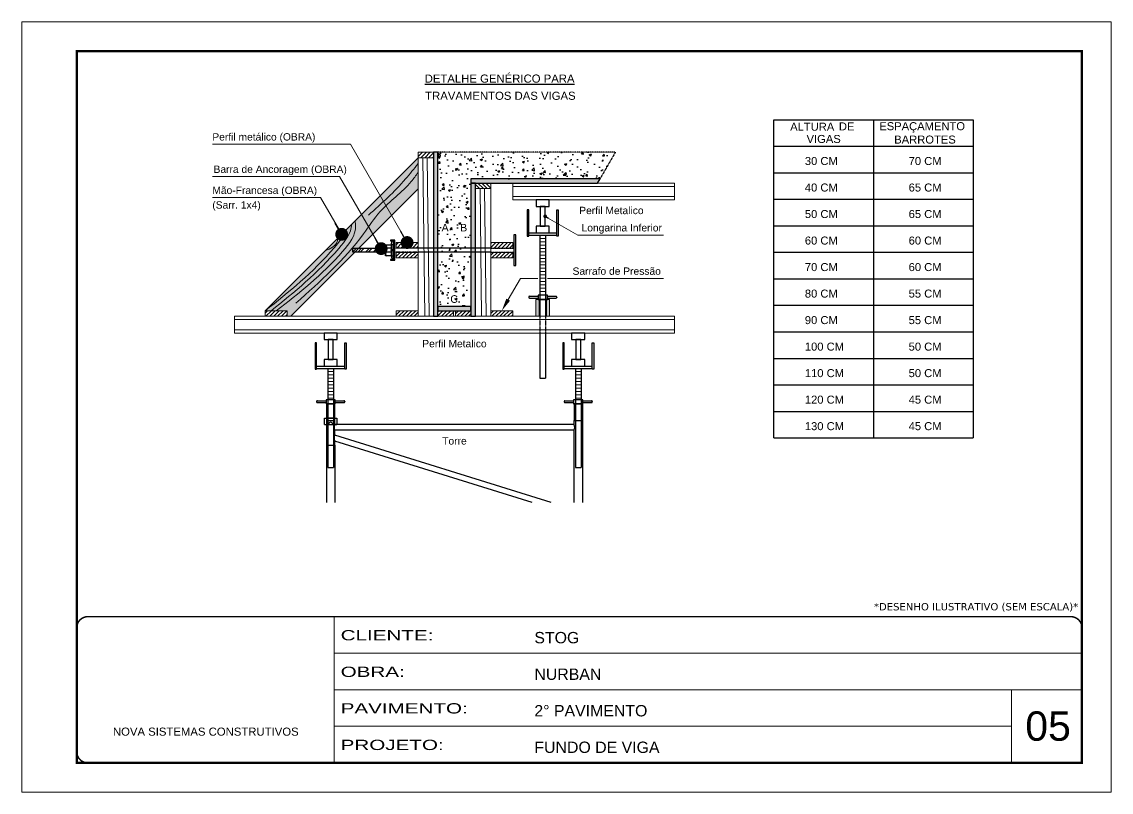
# Model space of a CAD drawing. Extents: x 2513 to 8766, y 921 to 4268.
# Drawn here: x 2513 to 3998, y 2070 to 3120 of the extents above; entities that cross this region are included whole.
import ezdxf
from ezdxf.enums import TextEntityAlignment as Align

# ---------------------------------------------------------------- set-up
doc = ezdxf.new("R2010")
doc.units = 0
for name, pattern in [('CONTINUO', [0]), ('DASHED', [0.75, 0.5, -0.25]), ('HIDDEN', [0.375, 0.25, -0.125])]:
    doc.linetypes.add(name, pattern=pattern)
doc.layers.add('BARRA DE ANCORAGEM', color=251, linetype='Continuous')
doc.layers.add('GARFOS', color=7, linetype='Continuous')
for name, color, linetype, lineweight in [('CARIMBO', 255, 'Continuous', 9), ('CONCRETO', 251, 'Continuous', 25), ('Demarcação 1', 251, 'Continuous', 9), ('Escoras', 2, 'Continuous', 25), ('Folhas', 255, 'Continuous', 9), ('Forcador', 251, 'Continuous', 25), ('Hachura', 251, 'Continuous', 9), ('Madeira', 126, 'Continuous', 18), ('Perfil Metálico', 224, 'Continuous', 18), ('SARRAFO DE PRESSAO', 251, 'DASHED', 9)]:
    doc.layers.add(name, color=color, linetype=linetype, lineweight=lineweight)
doc.layers.add('Demarcação 2', color=7, linetype='Continuous', lineweight=9, true_color=0xe0e0e0)
doc.styles.add('ARIAL', font='arial.ttf')
doc.styles.get("Standard").update_dxf_attribs({"font": 'arial.ttf'})
doc.styles.add('stylellllll', font='verdana.ttf', dxfattribs={"height": 2})
doc.styles.add('Tecnologia', font='')
doc.styles.get('Tecnologia').set_extended_font_data('Forgotten Futurist')
doc.dimstyles.new('3x', dxfattribs={"dimtxt": 10, "dimasz": 5, "dimexe": 7, "dimexo": 5, "dimgap": 4, "dimtad": 1, "dimdec": 4, "dimlfac": 0.3333333333333333, "dimdsep": 46, "dimtxsty": 'Standard', "dimblk": 'DOT', "dimcen": 0.09, "dimclrd": 1, "dimclre": 1, "dimclrt": 2, "dimadec": 0, "dimazin": 2, "dimtfac": 1, "dimtdec": 4, "dimtmove": 0, "dimatfit": 3, "dimldrblk": 'DOT', "dimfxl": 1, "dimtolj": 1, "dimtzin": 0, "dimlwd": 9, "dimlwe": 9, "dimarcsym": 0})
pattern_1 = [(45, (-2227.754538082758, 8659.23017753417), (-2.651650429449553, 2.651650429449553), [])]

# ---------------------------------------------------------------- blocks, each defined once
blk = doc.blocks.new('9999999999')
at = {"color": 30, "linetype": 'CONTINUO'}
for p, q in [((98564.56196592061, 34230.20511460536), (98564.56196592061, 34429.44862801625)), ((98564.56196592061, 34379.63774966353), (99583.97835781069, 34379.63774966353)), ((98564.56196592061, 34329.8268713108), (99487.97835781069, 34329.8268713108)), ((99583.97835781069, 34329.8268713108), (99487.97835781069, 34329.8268713108)), ((99487.97835781069, 34329.8268713108), (99487.97835781069, 34230.20511460536)), ((98564.56196592063, 34280.01599295808), (99487.97835781069, 34280.01599295808))]:
    blk.add_line(p, q, dxfattribs=at)
at = {"color": 30, "linetype": 'CONTINUO', "const_width": 2}
blk.add_lwpolyline([(99583.97835781069, 34230.20511460536), (99583.97835781069, 34414.44862801625, 0.4142135623730951), (99568.97835781069, 34429.44862801625), (98228.97835781069, 34429.44862801625, 0.4142135623730951), (98213.97835781069, 34414.44862801625), (98213.97835781069, 34245.20511460536, 0.4142135623730951), (98228.97835781069, 34230.20511460536), (99583.97835781069, 34230.20511460536)], format="xyb", dxfattribs=at)
at = {"layer": 'Folhas'}
blk.add_lwpolyline([(98138.97835781069, 34190.20511460536), (99623.97835781069, 34190.20511460536), (99623.97835781069, 35240.20511460536), (98138.97835781069, 35240.20511460536)], close=True, dxfattribs=at)
at = {"layer": 'Folhas', "color": 30, "const_width": 3}
blk.add_lwpolyline([(98213.97835781069, 34230.20511460536), (99583.97835781069, 34230.20511460536), (99583.97835781069, 35200.20511460536), (98213.97835781069, 35200.20511460536)], close=True, dxfattribs=at)
at = {"color": 7, "linetype": 'Continuous', "ltscale": 5, "style": 'ARIAL'}
for s, height, p in [('STOG', 15.48288, (98837.6812528586, 34393.12953067552)), ('NURBAN', 15.48288, (98837.6812528586, 34343.3186523228)), ('2° PAVIMENTO', 15.48288, (98837.6812528586, 34293.50777397008)), ('NOVA SISTEMAS CONSTRUTIVOS', 11.0592, (98263.18703214587, 34267.21182737108)), ('FUNDO DE VIGA', 15.48288, (98837.6812528586, 34243.69689561735))]:
    blk.add_text(s, height=height, dxfattribs=at).set_placement(p)
at = {"layer": 'Folhas', "color": 7, "style": 'Tecnologia', "width": 1.5}
for s, p in [('CLIENTE:', (98573.65419061291, 34397.16605924374)), ('OBRA:', (98573.65419061291, 34347.31415840245)), ('PAVIMENTO:', (98573.65419061291, 34297.50328004972)), ('PROJETO:', (98573.65419061291, 34247.692401697))]:
    blk.add_text(s, height=14, dxfattribs=at).set_placement(p)
blk = doc.blocks.new('HT20CT')
at = {"layer": 'Forcador'}
for points in [[(-4, 16), (-4, 20), (4, 20), (4, 16)], [(-1.5, 4), (-1.5, 16), (1.5, 16), (1.5, 4)], [(-4, 0), (-4, 4), (4, 4), (4, 0)]]:
    blk.add_lwpolyline(points, close=True, dxfattribs=at)
blk = doc.blocks.new('_Dot')
at = {"color": 0, "linetype": 'ByBlock', "lineweight": -2}
blk.add_line((-0.5, 0), (-1, 0), dxfattribs=at)
at = {"color": 0, "linetype": 'ByBlock', "const_width": 0.5}
blk.add_lwpolyline([(-0.25, 0, 1), (0.25, 0, 1)], format="xyb", close=True, dxfattribs=at)

msp = doc.modelspace()

# ---------------------------------------------------------------- hatches: boundary and pattern name
at = {"layer": 'CONCRETO', "linetype": 'DASHED', "ltscale": 0.3}
h = msp.add_hatch(dxfattribs=at)
h.set_pattern_fill('AR-CONC', color=256, scale=4, style=0)
h.set_pattern_definition([(49.99999999999999, (-45586.7488300812, -5011.11123795896), (28.69040730403014, -2.510085399303804), [3, -33]), (355, (-45586.7488300812, -5011.11123795896), (-5.55005334452, 30.08768534800047), [2.4, -26.4]), (100.4514, (-45584.35796288121, -5011.320411558961), (23.14037526856086, 27.57758168243814), [2.549607599999975, -28.0456844799998]), (46.18420000000002, (-45586.7488300812, -5003.11123795896), (42.68964194502578, -6.620760573160723), [4.49999999999997, -49.49999999999976]), (96.63559999999998, (-45583.1913602812, -5003.662970238961), (37.38650822194813, 38.96471483601767), [3.824411519999985, -42.06851999999976]), (351.1842, (-45586.7488300812, -5003.11123795896), (37.38647780534509, 38.96474403701298), [3.6, -39.6]), (21, (-45582.7488300812, -5005.11123795896), (23.87628208473847, -16.10475562661355), [3, -33]), (326.0000000000001, (-45582.7488300812, -5005.11123795896), (9.732613276863269, 29.00600180187412), [2.4, -26.4]), (71.4514, (-45580.75914076122, -5006.453302198962), (33.6089051432596, 12.9012198683981), [2.5496076, -28.04568448]), (37.50000000000001, (-45586.7488300812, -5011.11123795896), (0.4863942126916267, 13.31575415325246), [0, -26.08, 0, -26.8, 0, -26.5]), (7.499999999999999, (-45586.7488300812, -5011.11123795896), (10.52278149768594, 15.77646847529441), [0, -15.28, 0, -25.48, 0, -10.1]), (327.5, (-45595.66883008118, -5011.11123795896), (21.35289744689636, -0.902194869375192), [0, -10, 0, -31.2, 0, -41.4]), (317.5, (-45599.66883008118, -5011.11123795896), (23.32744677369545, 4.004199293292706), [0, -13, 0, -20.72, 0, -29.4])])
h.paths.add_polyline_path([(3080.267063135187, 2941.815554877599), (3080.267063135187, 2731.815554877613), (3125.267063135187, 2731.815554877613), (3125.267063135216, 2905.815554877606), (3301.261117370064, 2905.815554877591), (3322.045727060868, 2941.815554877599)])
h.paths.add_polyline_path([(3107.844678415619, 2831.289554878386), (3122.689447854755, 2831.289554878386), (3122.689447854755, 2846.841554876825), (3107.844678415619, 2846.841554876825)], flags=24)
h.paths.add_polyline_path([(3082.533496969518, 2831.289554878386), (3097.42070024227, 2831.289554878386), (3097.42070024227, 2846.841554876825), (3082.533496969518, 2846.841554876825)], flags=24)
h.paths.add_polyline_path([(3094.39671688401, 2733.774343418664), (3110.217464494977, 2733.774343418664), (3110.217464494977, 2749.856766336562), (3094.39671688401, 2749.856766336562)], flags=24)
at = {"layer": 'Demarcação 1'}
for points in [[(3080.267063135187, 2941.815554877599), (3074.267063135187, 2941.815554877599), (3074.267063135187, 2718.315554877613), (3080.267063135187, 2718.315554877613)], [(3301.261117370064, 2905.815554877591), (3125.267063135216, 2905.815554877591), (3125.267063135216, 2899.815554877606), (3297.797015754935, 2899.815554877606)], [(3131.267063135187, 2899.815554877606), (3125.267063135187, 2899.815554877606), (3125.267063135187, 2718.315554877613), (3131.267063135187, 2718.315554877613)], [(3125.267063135187, 2731.815554877613), (3080.267063135187, 2731.815554877613), (3080.267063135187, 2725.815554877613), (3125.267063135187, 2725.815554877613)]]:
    msp.add_hatch(color=256, dxfattribs=at).paths.add_polyline_path(points)
at = {"layer": 'Demarcação 2'}
msp.add_hatch(color=256, dxfattribs=at).paths.add_polyline_path([(3053.267063135216, 2891.889148006406), (3053.267063135216, 2934.315554877599), (2844.783976639439, 2725.832468381851), (2874.851630656682, 2725.832468381851), (2874.851630656682, 2718.315554877613), (2879.693470006394, 2718.315554877613), (2967.484219622733, 2806.106304493945), (2963.810769148804, 2806.106304493945), (2963.810769148804, 2810.52480526134), (2971.902720390142, 2810.52480526134)])
at = {"layer": 'Hachura'}
h = msp.add_hatch(dxfattribs=at)
h.set_pattern_fill('ANSI31', color=256, scale=30, style=0)
h.set_pattern_definition(pattern_1)
h.paths.add_polyline_path([(3053.267063135216, 2941.815554877599), (3074.267063135187, 2941.815554877599), (3074.267063135187, 2934.315554877599), (3053.267063135216, 2934.315554877599)])
h = msp.add_hatch(dxfattribs=at)
h.set_pattern_fill('ANSI31', color=256, scale=30, style=0)
h.set_pattern_definition([(135, (10614.15650228695, 7214.925235154763), (2.651650429449553, 2.651650429449553), [])])
h.paths.add_polyline_path([(3131.267063135187, 2899.815554877606), (3152.267063135187, 2899.815554877606), (3152.267063135187, 2892.315554877606), (3131.267063135187, 2892.315554877606)])
h = msp.add_hatch(dxfattribs=at)
h.set_pattern_fill('ANSI32', color=256, scale=20, angle=90, style=0)
h.set_pattern_definition([(45.00000000000001, (11620.33844163565, -6166.013956542846), (5.303300858899107, -5.303300858899106), []), (45.00000000000001, (11620.33844163565, -6162.478422642845), (5.303300858899107, -5.303300858899106), [])])
h.paths.add_polyline_path([(2963.810769148804, 2806.106304493945), (2963.810769148804, 2810.524805261347), (3008.810769148862, 2810.524805261347), (3008.810769148862, 2806.106304493945)])
h = msp.add_hatch(dxfattribs=at)
h.set_pattern_fill('ANSI31', color=256, scale=30, style=0)
h.set_pattern_definition(pattern_1)
h.paths.add_polyline_path([(3053.267063135216, 2811.322320279346), (3053.267063135216, 2818.839233783584), (3023.199409117973, 2818.839233783584), (3023.199409117973, 2811.322320279346)])
h = msp.add_hatch(dxfattribs=at)
h.set_pattern_fill('ANSI31', color=256, scale=30, style=0)
h.set_pattern_definition(pattern_1)
h.paths.add_polyline_path([(3182.3347171524, 2811.322320279353), (3182.3347171524, 2818.839233783591), (3152.267063135158, 2818.839233783591), (3152.267063135158, 2811.322320279353)])
h = msp.add_hatch(dxfattribs=at)
h.set_pattern_fill('ANSI31', color=256, scale=30, style=0)
h.set_pattern_definition(pattern_1)
h.paths.add_polyline_path([(3023.199409117973, 2797.79187597162), (3053.267063135216, 2797.79187597162), (3053.267063135216, 2805.308789475858), (3023.199409117973, 2805.308789475858)])
h = msp.add_hatch(dxfattribs=at)
h.set_pattern_fill('ANSI31', color=256, scale=30, style=0)
h.set_pattern_definition(pattern_1)
h.paths.add_polyline_path([(3152.267063135158, 2797.791875971628), (3182.3347171524, 2797.791875971628), (3182.3347171524, 2805.308789475866), (3152.267063135158, 2805.308789475866)])
h = msp.add_hatch(dxfattribs=at)
h.set_pattern_fill('ANSI31', color=256, scale=30, style=0)
h.set_pattern_definition([(45, (-2406.169970561292, 8566.223412132429), (-2.651650429449553, 2.651650429449553), [])])
h.paths.add_polyline_path([(2874.851630656682, 2718.315554877613), (2874.851630656682, 2725.832468381851), (2844.783976639439, 2725.832468381851), (2844.783976639439, 2718.315554877613)])
h = msp.add_hatch(dxfattribs=at)
h.set_pattern_fill('ANSI31', color=256, scale=30, style=0)
h.set_pattern_definition(pattern_1)
h.paths.add_polyline_path([(3023.267063135216, 2718.315554877613), (3053.267063135216, 2718.315554877613), (3053.267063135216, 2725.815554877613), (3023.267063135216, 2725.815554877613)])
h = msp.add_hatch(dxfattribs=at)
h.set_pattern_fill('ANSI31', color=256, scale=30, style=0)
h.set_pattern_definition(pattern_1)
h.paths.add_polyline_path([(3080.267063135187, 2725.815554877613), (3101.267063135158, 2725.815554877613), (3101.267063135158, 2718.315554877613), (3080.267063135187, 2718.315554877613)])
h = msp.add_hatch(dxfattribs=at)
h.set_pattern_fill('ANSI31', color=256, scale=30, style=0)
h.set_pattern_definition(pattern_1)
h.paths.add_polyline_path([(3125.267063135187, 2718.315554877613), (3125.267063135187, 2725.815554877613), (3104.267063135216, 2725.815554877613), (3104.267063135216, 2718.315554877613)])
h = msp.add_hatch(dxfattribs=at)
h.set_pattern_fill('ANSI31', color=256, scale=30, style=0)
h.set_pattern_definition(pattern_1)
h.paths.add_polyline_path([(3182.267063135158, 2725.815554877613), (3152.267063135158, 2725.815554877613), (3152.267063135158, 2718.315554877613), (3182.267063135158, 2718.315554877613)])
at = {"layer": 'Perfil Metálico'}
for points in [[(3213.62754656007, 2718.315554877613), (3218.12754656007, 2718.315554877613), (3218.12754656007, 2741.115554877616), (3213.62754656007, 2741.115554877616)], [(3228.00254656007, 2718.315554877613), (3232.50254656007, 2718.315554877613), (3232.50254656007, 2741.115554877616), (3228.00254656007, 2741.115554877616)]]:
    msp.add_hatch(color=256, dxfattribs=at).paths.add_polyline_path(points)

# ---------------------------------------------------------------- linework, layer by layer
for points in [[(3080.267063135187, 2941.815554877599), (3074.267063135187, 2941.815554877599), (3074.267063135187, 2718.315554877613), (3080.267063135187, 2718.315554877613)], [(3301.261117370064, 2905.815554877591), (3125.267063135216, 2905.815554877591), (3125.267063135216, 2899.815554877606), (3297.797015754935, 2899.815554877606)], [(3131.267063135187, 2899.815554877606), (3125.267063135187, 2899.815554877606), (3125.267063135187, 2718.315554877613), (3131.267063135187, 2718.315554877613)], [(3125.267063135187, 2731.815554877613), (3080.267063135187, 2731.815554877613), (3080.267063135187, 2725.815554877613), (3125.267063135187, 2725.815554877613)]]:
    msp.add_lwpolyline(points, close=True)
at = {"layer": 'BARRA DE ANCORAGEM'}
for p, q in [((3019.024168132448, 2822.012907256548), (3019.024168132448, 2794.618202498707)), ((3016.695151436572, 2815.82700618219), (3017.859297078561, 2821.12920710307)), ((3152.25869381753, 2810.979099418132), (3053.267063135216, 2810.979099418125)), ((3016.695151436572, 2800.804103573058), (3017.859297078561, 2795.501902652185)), ((3152.25869381753, 2805.652010337087), (3053.267063135216, 2805.652010337087))]:
    msp.add_line(p, q, dxfattribs=at)
at = {"layer": 'BARRA DE ANCORAGEM', "linetype": 'HIDDEN'}
for p, q in [((3053.267063135216, 2810.979099418125), (3021.699409117973, 2810.979099418125)), ((3152.25869381753, 2810.979099418132), (3183.8347171524, 2810.979099418132)), ((3053.267063135216, 2805.652010337087), (3021.699409117973, 2805.652010337087)), ((3152.25869381753, 2805.652010337087), (3183.8347171524, 2805.652010337087))]:
    msp.add_line(p, q, dxfattribs=at)
at = {"layer": 'BARRA DE ANCORAGEM', "flags": 128}
for points in [[(3019.02416813239, 2822.012907256562), (3015.465226993336, 2822.012907256497), (3015.465226993336, 2821.12920710307), (3019.02416813239, 2821.12920710307)], [(3021.699409117973, 2794.618202498686), (3021.699409117973, 2822.012907256562), (3019.02416813239, 2822.012907256562), (3019.02416813239, 2794.618202498686)], [(3186.234536601107, 2787.513084688727), (3186.234536601107, 2829.118025066507), (3183.8347171524, 2829.118025066492), (3183.8347171524, 2787.513084688727)], [(3008.810769148862, 2810.524805261347), (2963.810769148804, 2810.52480526134), (2963.810769148804, 2806.106304493945), (3008.810769148862, 2806.106304493945)], [(3019.02416813239, 2815.82700618219), (3016.695151436572, 2815.82700618219), (3016.695151436572, 2800.804103573058), (3019.02416813239, 2800.804103573058)], [(3019.02416813239, 2795.501902652178), (3015.465226993336, 2795.501902652178), (3015.465226993336, 2794.618202498686), (3019.02416813239, 2794.618202498686)]]:
    msp.add_lwpolyline(points, close=True, dxfattribs=at)
for points in [[(3016.695151436572, 2810.96665533806), (3010.578169455774, 2810.96665533806, -0.7297960342994486), (3010.578169455774, 2815.82700618219, -0.7297960342994486)], [(3016.695151436572, 2805.66445441718), (3010.578169455774, 2805.66445441718, -0.6666666666662623), (3010.578169455774, 2810.96665533806, -0.6666666666662623)]]:
    msp.add_lwpolyline(points, format="xyb", dxfattribs=at)
for points in [[(3016.695151436572, 2800.804103573058), (3008.810769148804, 2800.804103573058), (3008.810769148804, 2815.82700618219), (3016.695151436572, 2815.82700618219)], [(3016.695151436572, 2807.873704800914), (3019.02416813239, 2807.873704800914), (3019.02416813239, 2808.757404954377), (3016.695151436572, 2808.757404954377), (3016.695151436572, 2807.873704800914), (3016.695151436572, 2808.757404954377)]]:
    msp.add_lwpolyline(points, dxfattribs=at)
at = {"layer": 'BARRA DE ANCORAGEM'}
msp.add_arc((3011.356372177419, 2803.234278995137), 2.551735107341757, 107.7563605991351, 252.2436393992231, dxfattribs=at)
at = {"layer": 'CONCRETO', "linetype": 'DASHED', "ltscale": 0.3}
for p, q in [((3322.045727060897, 2941.815554877599), (3080.267063135187, 2941.815554877599)), ((3322.045727060897, 2941.815554877606), (3301.261117370064, 2905.815554877591))]:
    msp.add_line(p, q, dxfattribs=at)
at = {"layer": 'Escoras'}
for p, q in [((3228.69004656007, 2741.115554877616), (3217.44004656007, 2741.115554877616)), ((2928.392063135798, 2598.76555487777), (2928.392063135798, 2464.671367962598)), ((2939.642063135187, 2598.76555487777), (2928.392063135187, 2598.76555487777)), ((2939.642063135187, 2576.26555487777), (2939.642063135187, 2598.76555487777)), ((3277.142063135187, 2598.765554877603), (3265.892063135187, 2598.765554877603)), ((3265.892063135187, 2598.765554877603), (3265.892063135187, 2576.265554877603)), ((3277.142063135798, 2598.765554877603), (3277.142063135798, 2464.671367962598)), ((2925.579563135187, 2579.640554877778), (2942.454563135187, 2579.640554877778)), ((2925.579563135187, 2570.865554877783), (2925.579563135187, 2579.640554877778)), ((2925.579563135187, 2570.865554877783), (2931.092063135169, 2570.865554877783)), ((2928.392063135187, 2576.265554877603), (2939.642063135187, 2576.265554877603)), ((2937.954563135187, 2579.618100108791), (2930.079563135187, 2579.618100108791)), ((2937.954563135187, 2570.58510010878), (2930.079563135187, 2570.58510010878)), ((2936.942063135175, 2570.865554877783), (2942.454563135187, 2570.865554877783)), ((2939.642063135187, 2570.640554877603), (2939.642063135187, 2576.265554877603)), ((3265.892063135187, 2570.640554877603), (2939.642063135187, 2570.640554877603)), ((2942.454563135187, 2579.640554877778), (2942.454563135187, 2570.865554877769)), ((3265.892063135187, 2576.265554877603), (3277.142063135187, 2576.265554877603)), ((3265.892063135187, 2570.640554877603), (3265.892063135187, 2576.265554877603)), ((3265.892063136496, 2562.990554877594), (2939.642063135187, 2562.990554877594)), ((2939.642063134284, 2556.635348172925), (2939.642063135187, 2562.990554877594)), ((3234.408117044681, 2464.671367962605), (2939.642063135187, 2556.150488145512)), ((3265.892063135187, 2464.671367962598), (3265.892063135187, 2562.990554877456)), ((2928.392063135187, 2542.515554877603), (2939.642063135187, 2542.515554877603)), ((3208.598332079586, 2464.671367962605), (2939.642063135187, 2548.140554880128)), ((2939.642063135187, 2542.515554877603), (2939.642063135187, 2548.140554880128)), ((2939.642063135187, 2542.515554877603), (2939.642063135187, 2464.671367962598))]:
    msp.add_line(p, q, dxfattribs=at)
for centre, radius, start, end in [((2934.017063135187, 2570.865554877783), 2.925, 0, 180), ((2947.211671880759, 2566.815554878726), 8.481132092454251, 153.1920676126942, 206.8079323885876), ((3258.322454389614, 2566.815554878726), 8.481132092454251, 333.1920676114124, 26.80793238730585), ((2949.053630443166, 2552.387951528123), 10.32559816562314, 155.7105643701993, 204.289435647742)]:
    msp.add_arc(centre, radius, start, end, dxfattribs=at)
at = {"layer": 'Forcador', "linetype": 'Continuous'}
for p, q in [((3203.94004656007, 2832.015576644838), (3242.19004656007, 2832.015576644838)), ((3203.94004656007, 2828.865576644844), (3242.19004656007, 2828.865576644844)), ((3219.12754656007, 2828.865576644844), (3219.12754656007, 2718.315554877613)), ((3227.00254656007, 2828.865576644844), (3227.00254656007, 2718.315554877613)), ((3203.94004656007, 2744.490554877623), (3203.94004656007, 2744.040554877619)), ((3204.952546560082, 2745.50305487762), (3216.765046560082, 2745.50305487762)), ((3204.952546560082, 2743.028054877629), (3216.765046560082, 2743.028054877615)), ((3229.365046560088, 2745.50305487762), (3241.177546560088, 2745.50305487762)), ((3229.365046560088, 2743.028054877615), (3241.177546560088, 2743.028054877615)), ((3242.19004656007, 2744.490554877623), (3242.19004656007, 2744.040554877619)), ((3219.12754656007, 2695.51555487761), (3219.12754656007, 2633.865576644844)), ((3227.00254656007, 2695.51555487761), (3227.00254656007, 2633.865576644844)), ((2914.892063135187, 2650.515576645013), (2953.142063135187, 2650.515576645013)), ((2914.892063135187, 2647.365576645004), (2953.142063135187, 2647.365576645004)), ((2930.079563135187, 2647.365576645004), (2930.079563135187, 2512.365576645004)), ((2937.954563135187, 2647.365576645004), (2937.954563135187, 2512.365576645004)), ((3252.392063135187, 2650.515576644852), (3290.642063135187, 2650.515576644852)), ((3252.392063135187, 2647.365576644851), (3290.642063135187, 2647.365576644851)), ((3267.579563135187, 2647.365576644851), (3267.579563135187, 2512.365576644851)), ((3275.454563135187, 2647.365576644851), (3275.454563135187, 2512.365576644851)), ((3219.12754656007, 2633.865576644844), (3227.00254656007, 2633.865576644844)), ((2914.892063135187, 2602.140554877778), (2914.892063135187, 2601.690554877773)), ((2915.904563135169, 2603.153054877782), (2927.717063135169, 2603.153054877782)), ((2915.904563135169, 2600.678054877783), (2927.717063135169, 2600.678054877769)), ((2940.317063135204, 2603.153054877782), (2952.129563135204, 2603.153054877782)), ((2940.317063135204, 2600.678054877769), (2952.129563135204, 2600.678054877769)), ((2953.142063135187, 2602.140554877778), (2953.142063135187, 2601.690554877773)), ((3252.392063135187, 2602.140554877617), (3252.392063135187, 2601.690554877613)), ((3253.404563135169, 2603.153054877607), (3265.217063135169, 2603.153054877607)), ((3253.404563135169, 2600.678054877616), (3265.217063135169, 2600.678054877609)), ((3277.817063135204, 2603.153054877607), (3289.629563135204, 2603.153054877607)), ((3277.817063135204, 2600.678054877609), (3289.629563135204, 2600.678054877609)), ((3290.642063135187, 2602.140554877617), (3290.642063135187, 2601.690554877613)), ((2930.079563135187, 2512.365576645004), (2937.954563135187, 2512.365576645004)), ((3267.579563135187, 2512.365576644851), (3275.454563135187, 2512.365576644851))]:
    msp.add_line(p, q, dxfattribs=at)
at = {"layer": 'Forcador', "linetype": 'HIDDEN'}
for p, q in [((3219.12754656007, 2718.315554877613), (3219.12754656007, 2695.51555487761)), ((3227.00254656007, 2718.315554877613), (3227.00254656007, 2695.51555487761))]:
    msp.add_line(p, q, dxfattribs=at)
at = {"layer": 'Forcador', "linetype": 'Continuous'}
for points in [[(3202.027546560093, 2863.515576644838), (3202.027546560093, 2827.515576644838), (3203.94004656007, 2827.515576644838), (3203.94004656007, 2863.515576644838)], [(3244.102546560076, 2863.515576644838), (3244.102546560076, 2827.515576644838), (3242.19004656007, 2827.515576644838), (3242.19004656007, 2863.515576644838)], [(3216.765046560082, 2746.965554877629), (3216.765046560082, 2741.115554877623), (3229.365046560088, 2741.115554877623), (3229.365046560088, 2746.965554877629)], [(2912.979563135181, 2682.015576645013), (2912.979563135181, 2646.015576645013), (2914.892063135187, 2646.015576645013), (2914.892063135187, 2682.015576645013)], [(2955.054563135192, 2682.015576645013), (2955.054563135192, 2646.015576645013), (2953.142063135187, 2646.015576645013), (2953.142063135187, 2682.015576645013)], [(3250.479563135181, 2682.015576644852), (3250.479563135181, 2646.015576644852), (3252.392063135187, 2646.015576644852), (3252.392063135187, 2682.015576644852)], [(3292.554563135192, 2682.015576644852), (3292.554563135192, 2646.015576644852), (3290.642063135187, 2646.015576644852), (3290.642063135187, 2682.015576644852)], [(2927.717063135169, 2604.615554877783), (2927.717063135169, 2598.765554877778), (2940.317063135204, 2598.765554877778), (2940.317063135204, 2604.615554877783)], [(3265.217063135169, 2604.615554877616), (3265.217063135169, 2598.765554877617), (3277.817063135204, 2598.765554877617), (3277.817063135204, 2604.615554877616)]]:
    msp.add_lwpolyline(points, close=True, dxfattribs=at)
for centre, start, end in [((3204.952546560082, 2744.490554877623), 90, 180), ((3204.952546560082, 2744.040554877619), 180, 270), ((3241.177546560088, 2744.490554877623), 0, 90), ((3241.177546560088, 2744.040554877619), 270, 0), ((2915.904563135169, 2602.140554877778), 90, 180), ((2915.904563135169, 2601.690554877773), 180, 270), ((2952.129563135204, 2602.140554877778), 0, 90), ((2952.129563135204, 2601.690554877773), 270, 0), ((3253.404563135169, 2602.140554877617), 90, 180), ((3253.404563135169, 2601.690554877613), 180, 270), ((3289.629563135204, 2602.140554877617), 0, 90), ((3289.629563135204, 2601.690554877613), 270, 0)]:
    msp.add_arc(centre, 1.0125, start, end, dxfattribs=at)
at = {"layer": 'GARFOS', "color": 2, "ltscale": 1.5}
for p, q in [((3538.18845558224, 2552.569691958198), (3538.18845558224, 2986.202482202179)), ((3538.18845558224, 2986.202482202179), (3809.729695489448, 2986.202482202179)), ((3673.959075535815, 2986.202482202179), (3673.959075535815, 2552.569691958198)), ((3809.729695489448, 2986.202482202179), (3809.729695489448, 2552.569691958198)), ((3538.18845558224, 2950.066416348506), (3809.729695489448, 2950.066416348506)), ((3538.18845558224, 2950.066416348506), (3809.729695489448, 2950.066416348506)), ((3538.18845558224, 2913.930350494863), (3809.729695489448, 2913.930350494863)), ((3538.18845558224, 2877.794284641183), (3809.729695489448, 2877.794284641183)), ((3538.18845558224, 2841.658218787526), (3809.729695489448, 2841.658218787526)), ((3538.18845558224, 2805.522152933853), (3809.729695489448, 2805.522152933853)), ((3538.18845558224, 2769.386087080203), (3809.729695489448, 2769.386087080203)), ((3538.18845558224, 2733.250021226538), (3809.729695489448, 2733.250021226538)), ((3538.18845558224, 2697.113955372865), (3809.729695489448, 2697.113955372865)), ((3538.18845558224, 2660.977889519193), (3809.729695489448, 2660.977889519193)), ((3538.18845558224, 2624.841823665521), (3809.729695489448, 2624.841823665521)), ((3538.18845558224, 2588.705757811848), (3809.729695489448, 2588.705757811848)), ((3538.18845558224, 2552.569691958198), (3809.729695489448, 2552.569691958198))]:
    msp.add_line(p, q, dxfattribs=at)
at = {"layer": 'Hachura'}
for p, q in [((3062.292095271863, 2718.315554877613), (3059.59051884256, 2934.315554877599)), ((3068.292095271863, 2718.315554877613), (3065.59051884256, 2934.315554877599)), ((3139.766788743953, 2718.315554877613), (3137.59051884256, 2892.315554877606)), ((3145.766788743953, 2718.315554877613), (3143.59051884256, 2892.315554877606)), ((3227.00254656007, 2824.349100108616), (3219.12754656007, 2824.349100108616)), ((3227.00254656007, 2819.832600108618), (3219.12754656007, 2819.832600108618)), ((3227.00254656007, 2815.31610010862), (3219.12754656007, 2815.31610010862)), ((3227.00254656007, 2810.799600108622), (3219.12754656007, 2810.799600108622)), ((3227.00254656007, 2806.283100108624), (3219.12754656007, 2806.283100108624)), ((3227.00254656007, 2801.766600108626), (3219.12754656007, 2801.766600108626)), ((3227.00254656007, 2797.250100108628), (3219.12754656007, 2797.250100108628)), ((3227.00254656007, 2792.733600108631), (3219.12754656007, 2792.733600108631)), ((3227.00254656007, 2788.217100108633), (3219.12754656007, 2788.217100108633)), ((3227.00254656007, 2783.700600108635), (3219.12754656007, 2783.700600108635)), ((3227.00254656007, 2779.184100108637), (3219.12754656007, 2779.184100108637)), ((3227.00254656007, 2774.667600108639), (3219.12754656007, 2774.667600108639)), ((3227.00254656007, 2770.151100108641), (3219.12754656007, 2770.151100108641)), ((3227.00254656007, 2765.634600108643), (3219.12754656007, 2765.634600108643)), ((3227.00254656007, 2761.118100108645), (3219.12754656007, 2761.118100108645)), ((3227.00254656007, 2756.601600108647), (3219.12754656007, 2756.601600108647)), ((3227.00254656007, 2752.085100108649), (3219.12754656007, 2752.085100108649)), ((2937.954563135187, 2642.849100108783), (2930.079563135187, 2642.849100108783)), ((2937.954563135187, 2638.332600108785), (2930.079563135187, 2638.332600108785)), ((2937.954563135187, 2633.816100108787), (2930.079563135187, 2633.816100108787)), ((2937.954563135187, 2629.299600108789), (2930.079563135187, 2629.299600108789)), ((3275.454563135187, 2642.84910010863), (3267.579563135187, 2642.84910010863)), ((3275.454563135187, 2638.332600108633), (3267.579563135187, 2638.332600108633)), ((3275.454563135187, 2633.816100108635), (3267.579563135187, 2633.816100108635)), ((3275.454563135187, 2629.299600108637), (3267.579563135187, 2629.299600108637)), ((2937.954563135187, 2624.783100108792), (2930.079563135187, 2624.783100108792)), ((2937.954563135187, 2620.266600108779), (2930.079563135187, 2620.266600108779)), ((2937.954563135187, 2615.750100108781), (2930.079563135187, 2615.750100108781)), ((3275.454563135187, 2624.783100108639), (3267.579563135187, 2624.783100108639)), ((3275.454563135187, 2620.266600108626), (3267.579563135187, 2620.266600108626)), ((3275.454563135187, 2615.750100108628), (3267.579563135187, 2615.750100108628)), ((2937.954563135187, 2611.233600108783), (2930.079563135187, 2611.233600108783)), ((2937.954563135187, 2606.717100108785), (2930.079563135187, 2606.717100108785)), ((3275.454563135187, 2611.233600108631), (3267.579563135187, 2611.233600108631)), ((3275.454563135187, 2606.717100108633), (3267.579563135187, 2606.717100108633))]:
    msp.add_line(p, q, dxfattribs=at)
at = {"layer": 'Hachura', "color": 1}
for p, q in [((3176.017063135158, 2740.970999443839), (3192.675140186235, 2769.823635252696)), ((3192.675140186235, 2769.823635252696), (3216.62754656007, 2769.823635252696)), ((3229.50254656007, 2769.823635252696), (3387.612531951097, 2769.823635252696))]:
    msp.add_line(p, q, dxfattribs=at)
at = {"layer": 'Hachura'}
for points in [[(3053.267063135216, 2926.518658044261), (3036.219029895634, 2905.554493770834), (2985.643152423894, 2856.295630919573)], [(2886.748527297103, 2736.323255847602), (2978.640749914273, 2830.451262186035), (3001.592580770659, 2860.932377159327), (3043.963710444157, 2901.978169657349), (3053.267063135216, 2914.432822215263)], [(2859.81780364806, 2725.832468381851), (2950.314381748984, 2806.740372263362), (2967.974059121327, 2841.56868645247), (2967.229004170622, 2848.277495913034)], [(2926.527360348839, 2807.575852091236), (2942.867449387581, 2820.224392053534), (2943.639153773394, 2824.687645515792)]]:
    msp.add_spline(points, degree=3, dxfattribs=at)
for points, knots in [([(2853.129872088459, 2725.832468381851), (2884.483564593327, 2751.310686314283), (2925.140134331239, 2784.348483824318), (2962.220697450794, 2831.72671528873), (2962.712416424001, 2843.760908166377)], [0, 0, 0, 0, 125.1825811556602, 162.3251978992898, 162.3251978992898, 162.3251978992898, 162.3251978992898]), ([(2844.783976639439, 2725.832468381851), (2877.015496155764, 2751.565511218106), (2916.236775596706, 2782.879047752934), (2951.933248672336, 2827.455498827913), (2954.952321407844, 2836.000813150234)], [0, 0, 0, 0, 127.7419890025806, 155.4442459493314, 155.4442459493314, 155.4442459493314, 155.4442459493314])]:
    msp.add_open_spline(points, degree=3, knots=knots, dxfattribs=at)
at = {"layer": 'Hachura', "color": 1}
msp.add_solid([(3178.54297056287, 2739.512666110503), (3167.267063135158, 2725.815554877613), (3173.491155707445, 2742.429332777175)], dxfattribs=at)
at = {"layer": 'Madeira'}
for p, q in [((3053.267063135216, 2934.315554877599), (2844.783976639439, 2725.832468381851)), ((3053.267063135216, 2934.315554877599), (3053.267063135216, 2725.815554877613)), ((3053.267063135216, 2891.889148006406), (2879.693470006394, 2718.315554877613)), ((3152.267063135158, 2725.815554877613), (3152.267063135187, 2892.315554877606))]:
    msp.add_line(p, q, dxfattribs=at)
for points in [[(3053.267063135216, 2934.315554877599), (3074.267063135187, 2934.315554877599), (3074.267063135187, 2941.815554877599), (3053.267063135216, 2941.815554877599)], [(3152.267063135187, 2892.315554877606), (3131.267063135216, 2892.315554877606), (3131.267063135216, 2899.815554877606), (3152.267063135187, 2899.815554877606)], [(3023.199409117973, 2818.839233783584), (3053.267063135216, 2818.839233783584), (3053.267063135216, 2811.322320279346), (3023.199409117973, 2811.322320279346)], [(3152.267063135158, 2818.839233783591), (3182.3347171524, 2818.839233783591), (3182.3347171524, 2811.322320279353), (3152.267063135158, 2811.322320279353)], [(3023.199409117973, 2797.79187597162), (3053.267063135216, 2797.79187597162), (3053.267063135216, 2805.308789475858), (3023.199409117973, 2805.308789475858)], [(3152.267063135158, 2797.791875971628), (3182.3347171524, 2797.791875971628), (3182.3347171524, 2805.308789475866), (3152.267063135158, 2805.308789475866)], [(2844.783976639439, 2725.832468381851), (2874.851630656682, 2725.832468381851), (2874.851630656682, 2718.315554877613), (2844.783976639439, 2718.315554877613)], [(3023.267063135216, 2718.315554877613), (3053.267063135216, 2718.315554877613), (3053.267063135216, 2725.815554877613), (3023.267063135216, 2725.815554877613)], [(3101.267063135158, 2718.315554877613), (3080.267063135187, 2718.315554877613), (3080.267063135187, 2725.815554877613), (3101.267063135158, 2725.815554877613)], [(3104.267063135216, 2718.315554877613), (3125.267063135187, 2718.315554877613), (3125.267063135187, 2725.815554877613), (3104.267063135216, 2725.815554877613)], [(3182.267063135158, 2718.315554877613), (3152.267063135158, 2718.315554877613), (3152.267063135158, 2725.815554877613), (3182.267063135158, 2725.815554877613)]]:
    msp.add_lwpolyline(points, close=True, dxfattribs=at)
at = {"layer": 'Perfil Metálico'}
for p, q in [((3182.267063135187, 2895.315554877606), (3402.767063135187, 2895.315554877613)), ((3182.267063135187, 2881.515554877603), (3402.767063135187, 2881.51555487761)), ((2802.767063135187, 2713.815554877613), (3402.767063135187, 2713.815554877613)), ((2802.767063135187, 2700.01555487761), (3402.767063135187, 2700.01555487761))]:
    msp.add_line(p, q, dxfattribs=at)
for points in [[(3182.267063135187, 2877.015554877603), (3402.767063135187, 2877.01555487761), (3402.767063135187, 2899.815554877613), (3182.267063135187, 2899.815554877606)], [(3218.12754656007, 2718.315554877613), (3213.62754656007, 2718.315554877613), (3213.62754656007, 2741.115554877616), (3218.12754656007, 2741.115554877616)], [(3228.00254656007, 2718.315554877613), (3232.50254656007, 2718.315554877613), (3232.50254656007, 2741.115554877616), (3228.00254656007, 2741.115554877616)], [(2802.767063135187, 2695.51555487761), (3402.767063135187, 2695.51555487761), (3402.767063135187, 2718.315554877613), (2802.767063135187, 2718.315554877613)]]:
    msp.add_lwpolyline(points, close=True, dxfattribs=at)

# ---------------------------------------------------------------- block references
at = {"layer": 'Forcador', "linetype": 'Continuous', "xscale": -2.25, "yscale": 2.25, "zscale": 2.25}
for p in [(3223.06504656007, 2832.015576644838), (3271.517063135187, 2650.515576644852)]:
    msp.add_blockref('HT20CT', p, dxfattribs=at)
at = {"layer": 'Forcador', "xscale": -2.25, "yscale": 2.25, "zscale": 2.25}
msp.add_blockref('HT20CT', (2934.017063135187, 2650.515576645013), dxfattribs=at)
at = {"layer": 'SARRAFO DE PRESSAO', "color": 6, "linetype": 'ByBlock'}
msp.add_blockref('9999999999', (-95625.9885654355, -32120.53690142987), dxfattribs=at)

# ---------------------------------------------------------------- texts
at = {"color": 0, "linetype": 'Continuous', "ltscale": 5, "style": 'ARIAL'}
for s, p in [('%%UDETALHE GENÉRICO PARA', (3164.31412405095, 3036.715044244812)), ('TRAVAMENTOS DAS VIGAS', (3165.384852817391, 3013.322740340526))]:
    msp.add_text(s, height=11.0592, dxfattribs=at).set_placement(p, align=Align.CENTER)
at = {"layer": 'CARIMBO', "style": 'ARIAL'}
for s, height, p in [('Perfil metálico (OBRA)', 10, (2772.730693879035, 2957.827730631806)), ('Barra de Ancoragem (OBRA)', 10, (2774.40889614651, 2913.711022625474)), ('Mão-Francesa (OBRA)', 10, (2772.730693879035, 2885.044266754006)), ('Longarina Inferior', 10, (3276.058101910479, 2833.935985908277)), ('Sarrafo de Pressão', 10, (3263.77987604346, 2774.823635252696)), ('05', 40, (3880.850033082817, 2139.812052796421))]:
    msp.add_text(s, height=height, dxfattribs=at).set_placement(p)
msp.add_text('(Sarr. 1x4)', height=10, dxfattribs=at).set_placement((2772.730693879035, 2875.044266754006), align=Align.TOP_LEFT)
for s, p in [('Perfil Metalico', (3316.706614833318, 2862.519991643175)), ('Perfil Metalico', (3102.767063135187, 2681.019991643175)), ('Torre', (3102.767063135856, 2548.494991643166))]:
    msp.add_text(s, height=10, dxfattribs=at).set_placement(p, align=Align.MIDDLE_CENTER)
at = {"layer": 'CARIMBO', "color": 0, "linetype": 'Continuous', "style": 'ARIAL'}
for s, p in [('A', (3089.977098605879, 2839.065554877606)), ('B', (3115.267063135187, 2839.065554877606)), ('C', (3102.307090689479, 2741.815554877613))]:
    msp.add_text(s, height=10.36799999896216, dxfattribs=at).set_placement(p, align=Align.MIDDLE_CENTER)
at = {"layer": 'CARIMBO', "style": 'stylellllll'}
msp.add_text('*DESENHO ILUSTRATIVO (SEM ESCALA)*', height=10, dxfattribs=at).set_placement((3952.989790856947, 2317.486832976109), align=Align.RIGHT)
at = {"layer": 'GARFOS', "color": 2, "ltscale": 1.5}
for s, p in [('ALTURA   ', (3560.38559300379, 2971.234866561354)), ('DE', (3626.776838787009, 2971.619569408374)), ('ESPAÇAMENTO', (3681.834033298357, 2971.930077562073)), ('VIGAS', (3582.742580806509, 2954.540487028266)), ('BARROTES', (3702.242107046848, 2953.696942679221)), ('30 CM', (3580.383656883954, 2924.466616880208)), ('70 CM', (3721.85764860233, 2924.466616880208)), ('40 CM', (3580.383656883954, 2888.330551026565)), ('65 CM', (3721.85764860233, 2888.330551026565)), ('50 CM', (3580.383656883954, 2852.194485172885)), ('65 CM', (3721.85764860233, 2852.194485172885)), ('60 CM', (3580.383656883954, 2816.058419319227)), ('60 CM', (3721.85764860233, 2816.058419319227)), ('70 CM', (3580.383656883954, 2779.922353465569)), ('60 CM', (3721.85764860233, 2779.922353465569)), ('80 CM', (3580.383656883954, 2743.786287611904)), ('55 CM', (3721.85764860233, 2743.786287611904)), ('90 CM', (3580.383656883954, 2707.650221758239)), ('55 CM', (3721.85764860233, 2707.650221758239)), ('100 CM', (3580.383656883954, 2671.514155904567)), ('50 CM', (3721.85764860233, 2671.514155904567)), ('110 CM', (3580.383656883954, 2635.378090050895)), ('50 CM', (3721.85764860233, 2635.378090050895)), ('120 CM', (3580.383656883954, 2599.242024197244)), ('45 CM', (3721.85764860233, 2599.242024197244)), ('130 CM', (3580.383656883954, 2563.105958343572)), ('45 CM', (3721.85764860233, 2563.105958343572))]:
    msp.add_text(s, height=10.91015625, dxfattribs=at).set_placement(p)

# ---------------------------------------------------------------- leaders
msp.add_leader([(3226.44004656007, 2854.515576644838), (3270.745197352626, 2828.935985908277), (3387.612531951097, 2828.935985908277)], dimstyle='3x', override={"dimgap": 4, "dimtad": 0})
at = {"layer": 'Hachura'}
for points, override in [([(3038.233236126594, 2818.839233783584), (2960.874941402981, 2952.827730631806), (2772.730693879035, 2952.827730631806)], {"dimasz": 17.5, "dimtad": 0}), ([(3002.880491378884, 2810.524805261347), (2946.19265235302, 2908.711022625474), (2772.730693879006, 2908.711022625474)], {"dimasz": 17.5, "dimtad": 0}), ([(2949.025519887327, 2830.074011629725), (2920.175179639853, 2880.044266754013), (2772.730693879035, 2880.044266754013)], {"dimasz": 17.5, "dimgap": 4, "dimtad": 0})]:
    msp.add_leader(points, dimstyle='3x', override=override, dxfattribs=at)

doc.saveas('drawing.dxf')
